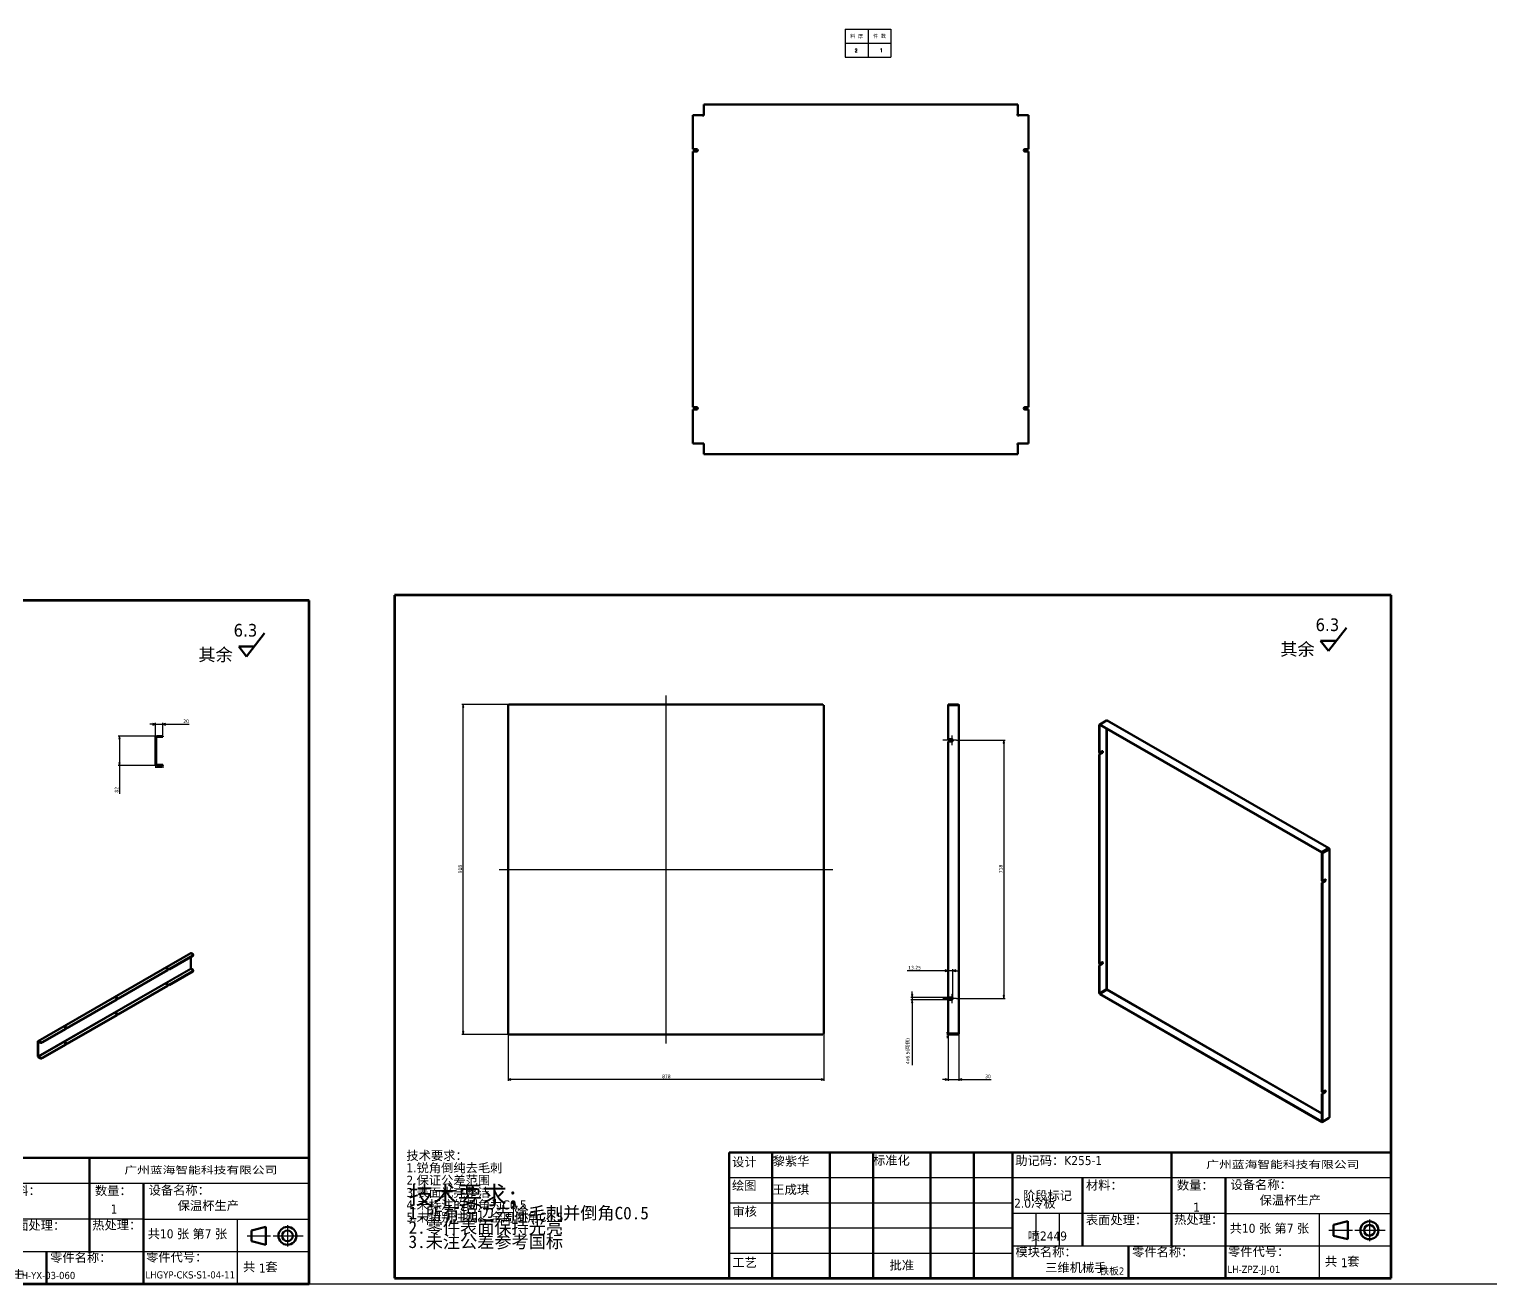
# Model space of a CAD drawing. Header units: millimetres. Extents: x 1472 to 285341, y -86221 to 5170.
# Drawn here: x 14500 to 18563, y 1332 to 4821 of the extents above; entities that cross this region are included whole.
import ezdxf
from ezdxf.enums import TextEntityAlignment as Align

# ---------------------------------------------------------------- set-up
doc = ezdxf.new("R2010")
doc.units = ezdxf.units.MM
doc.linetypes.add('CHAIN', pattern=[0.3543, 0.2362, -0.0295, 0.0591, -0.0295])
for name, color, linetype, lineweight, true_color in [('中心标记 (ISO)', 1, 'Continuous', 25, 0xff0000), ('中心线 (ISO)', 1, 'Continuous', 25, 0xff0000), ('尺寸 (ISO)', 5, 'Continuous', 25, 0x0000ff)]:
    doc.layers.add(name, color=color, linetype=linetype, lineweight=lineweight, true_color=true_color)
for name, color, linetype, lineweight in [('可见 (ISO)', 7, 'Continuous', 50), ('可见窄的 (ISO)', 7, 'Continuous', 35), ('图框 (ISO)', 7, 'Continuous', 70), ('标题 (ISO)', 7, 'Continuous', 50), ('符号 (ISO)', 7, 'Continuous', 25)]:
    doc.layers.add(name, color=color, linetype=linetype, lineweight=lineweight)
doc.styles.add('DIM', font='romans.shx', dxfattribs={"width": 0.8, "bigfont": 'bigfont.shx'})
doc.styles.get("Standard").update_dxf_attribs({"font": 'arial.ttf'})
doc.styles.add('文本样式19', font='tahoma.ttf')
doc.styles.add('文本样式91', font='tahoma.ttf')
doc.styles.add('注释文本 (ISO)', font='tahoma.ttf')
doc.dimstyles.new('ISO-25', dxfattribs={"dimtxt": 2.5, "dimasz": 2.5, "dimexe": 1.25, "dimexo": 0.625, "dimtad": 1, "dimtxsty": 'Standard', "dimcen": 2.5, "dimadec": 0, "dimazin": 0, "dimtfac": 1, "dimtmove": 0, "dimatfit": 3, "dimfxl": 0, "dimarcsym": 0})
doc.dimstyles.new('默认 (GB)', dxfattribs={"dimscale": 4, "dimtxt": 2.5, "dimasz": 2, "dimexe": 1, "dimexo": 0, "dimgap": 0.75, "dimtad": 1, "dimtoh": 1, "dimrnd": 1e-08, "dimdsep": 46, "dimtxsty": '注释文本 (ISO)', "dimblk": 'Filled-1', "dimcen": 0.09, "dimdle": 10, "dimclrd": 256, "dimclre": 256, "dimclrt": 256, "dimaunit": 1, "dimazin": 2, "dimtfac": 0.8, "dimtdec": 3, "dimtmove": 0, "dimatfit": 3, "dimldrblk": 'Filled-2', "dimfxl": 0, "dimtolj": 1, "dimtzin": 0, "dimlwd": -1, "dimlwe": -1, "dimarcsym": 0})

# ---------------------------------------------------------------- blocks, each defined once
blk = doc.blocks.new('图框 A3-A4')
at = {"layer": '图框 (ISO)'}
for p, q in [((287, 200), (10, 200)), ((10, 200), (10, 10)), ((287, 10), (287, 200)), ((10, 10), (287, 10))]:
    blk.add_line(p, q, dxfattribs=at)
blk = doc.blocks.new('标题栏 GB1')
at = {"layer": '标题 (ISO)'}
for p, q in [((361.15, 211.7), (366.21, 218.12)), ((361.15, 211.7), (359.01, 214.46)), ((359.01, 214.46), (363.33, 214.46)), ((194.57, 65.23), (194.57, 72.23)), ((194.57, 72.23), (378.57, 72.23)), ((206.57, 65.23), (206.57, 72.23)), ((222.57, 65.23), (222.57, 72.23)), ((234.57, 65.23), (234.57, 72.23)), ((250.57, 65.23), (250.57, 72.23)), ((262.57, 65.23), (262.57, 72.23)), ((273.31, 65.23), (273.31, 72.23)), ((317.57, 65.23), (317.57, 72.23)), ((378.57, 72.23), (378.57, 65.23)), ((194.57, 37.23), (194.57, 65.23)), ((206.57, 37.23), (206.57, 65.23)), ((222.57, 44.23), (222.57, 65.23)), ((234.57, 37.23), (234.57, 65.23)), ((250.57, 37.23), (250.57, 65.23)), ((262.57, 37.23), (262.57, 65.23)), ((273.31, 65.23), (273.31, 37.23)), ((317.57, 55.23), (317.57, 65.23)), ((378.57, 65.23), (378.57, 37.23)), ((317.57, 55.23), (317.57, 46.23)), ((366.57, 53.06), (362.57, 52.06)), ((366.57, 48.06), (366.57, 53.06)), ((362.57, 52.06), (362.57, 49.06)), ((362.57, 49.06), (366.57, 48.06)), ((305.57, 46.23), (305.57, 37.23)), ((222.57, 44.23), (222.57, 37.23)), ((378.57, 37.23), (194.57, 37.23))]:
    blk.add_line(p, q, dxfattribs=at)
at = {"layer": '标题 (ISO)', "lineweight": 25}
for p, q in [((194.57, 65.23), (273.31, 65.23)), ((273.31, 65.23), (378.57, 65.23)), ((194.57, 58.23), (273.31, 58.23)), ((332.57, 55.23), (273.31, 55.23)), ((279.81, 55.23), (279.81, 46.23)), ((286.31, 55.23), (286.31, 46.23)), ((332.57, 55.23), (378.57, 55.23)), ((358.57, 55.23), (358.57, 46.23)), ((372.58, 53.56), (372.58, 47.56)), ((194.57, 51.23), (273.31, 51.23)), ((361.32, 50.56), (367.88, 50.56)), ((368.55, 50.56), (370.07, 50.56)), ((370.07, 50.56), (376.97, 50.56)), ((273.31, 46.23), (378.57, 46.23)), ((358.57, 46.23), (358.57, 37.23)), ((194.57, 44.23), (273.31, 44.23))]:
    blk.add_line(p, q, dxfattribs=at)
at = {"layer": '标题 (ISO)', "lineweight": 50}
for p, q in [((292.81, 65.23), (292.81, 46.23)), ((332.57, 65.23), (332.57, 37.23))]:
    blk.add_line(p, q, dxfattribs=at)
at = {"layer": '标题 (ISO)'}
for radius in [2.5, 1.5]:
    blk.add_circle((372.57, 50.56), radius, dxfattribs=at)
at = {"layer": '标题 (ISO)', "style": '注释文本 (ISO)'}
blk.add_text('阶段标记', height=2.5, dxfattribs=at).set_placement((283.06, 60.23), align=Align.MIDDLE_CENTER)
for s, insert, char_height, attachment_point in [('\\fTahoma|b0|i0;\\H3.5000;6.3', (357.6, 220.71), 3.5, 1), ('\\fTahoma|b0|i0;\\H3.5000;其余', (347.8, 213.91), 3.5, 1), ('\\fTahoma|b0|i0;设计', (195.38, 70.83), 2.5, 1), ('\\f仿宋|b0|i0;\\H2.5000;黎紫华', (206.66, 71.05), 2.5, 1), ('\\fTahoma|b0|i0;标准化', (234.57, 71.28), 2.5, 1), ('助记码：K255-1', (274.11, 71.21), 2.5, 1), ('\\fTahoma|b0|i0;\\W1.30;\\H2.0000;广州\\fArial|b0|i0;\\W1.30;\\H2.0000;蓝海\\fTahoma|b0|i0;\\W1.30;\\H2.0000;智能科技有限公司', (348.5, 68.73), 2, 5), ('\\fTahoma|b0|i0;绘图', (195.35, 64.28), 2.5, 1), ('\\fTahoma|b0|i0;材料：', (293.76, 64.39), 2.5, 1), ('\\fTahoma|b0|i0;数量：', (319.04, 64.37), 2.5, 1), ('\\fTahoma|b0|i0;设备名称：', (333.96, 64.5), 2.5, 1), ('\\fTahoma|b0|i0;审核', (195.48, 57.07), 2.5, 1), ('保温杯生产', (342.05, 60.22), 2.5, 1), ('\\fTahoma|b0|i0;热处理：', (318.29, 54.82), 2.5, 1), ('\\fTahoma|b0|i0;模块名称：', (274.14, 45.81), 2.5, 1), ('\\fTahoma|b0|i0;零件名称：', (306.59, 45.8), 2.5, 1), ('\\fTahoma|b0|i0;零件代号：', (333.25, 45.9), 2.5, 1), ('\\fTahoma|b0|i0;批准', (242.57, 40.73), 2.5, 5), ('三维机械手', (282.42, 41.45), 2.5, 1), ('1', (364.63, 42.81), 2.5, 1)]:
    blk.add_mtext(s, dxfattribs=dict(at, insert=insert, char_height=char_height, attachment_point=attachment_point))
at = {"layer": '标题 (ISO)', "insert": (104.85, 72.61), "char_height": 2.5, "attachment_point": 1, "line_spacing_factor": 0.823237, "style": '注释文本 (ISO)'}
blk.add_mtext('\\fTahoma|b0|i0;技术要求：\\P1.锐角倒纯去毛刺\\P2.保证公差范围\\P3.表面光亮整洁\\P4.未标注的倒角为C0.5\\P5.未特别注明，全周倒角C0.5\\P', dxfattribs=at)
at = {"layer": '标题 (ISO)', "char_height": 2.5, "attachment_point": 1, "style": '注释文本 (ISO)'}
for s, insert, width in [('\\f仿宋|b0|i0;\\H2.5000;王成琪', (206.57, 63.16), 11.2281), ('\\fTahoma|b0|i0;表面处理：', (293.74, 54.71), 17.19), ('\\fTahoma|b0|i0;工艺', (195.45, 42.85), 6.876), ('\\fTahoma|b0|i0;  共   套', (358.32, 43.18), 17.7919)]:
    blk.add_mtext(s, dxfattribs=dict(at, insert=insert, width=width))
at = {"layer": '标题 (ISO)', "insert": (333.72, 52.37), "char_height": 2.5, "width": 27.2374, "attachment_point": 1, "line_spacing_factor": 0.987884, "style": '注释文本 (ISO)'}
blk.add_mtext('共10 张 第7 张', dxfattribs=at)
at = {"layer": '标题 (ISO)'}
for tag, p, height, style in [('材料_001', (293.5, 56.7), 2.5, '注释文本 (ISO)'), ('描述_001', (333.1, 38.7), 2, '文本样式91'), ('零件代号_001', (306.4, 37.87), 2, '文本样式91')]:
    blk.add_attdef(tag, p, '', height=height, dxfattribs=dict(at, style=style))
at = {"layer": '标题 (ISO)', "style": '文本样式91'}
blk.add_attdef('热处理', text='', height=2, dxfattribs=at).set_placement((318.2, 50.63), align=Align.TOP_LEFT)
at = {"layer": '标题 (ISO)', "style": '文本样式19'}
for tag, p in [('工程核准人', (256.57, 40.73)), ('工程批准日期', (267.94, 40.73))]:
    blk.add_attdef(tag, text='', height=1, dxfattribs=at).set_placement(p, align=Align.MIDDLE_CENTER)
blk = doc.blocks.new('Filled-1')
at = {"color": 0}
for p, q in [((0, 0), (-1, 0.25)), ((-1, 0.25), (-1, -0.25)), ((-1, 0), (0, 0)), ((-1, -0.25), (0, 0))]:
    blk.add_line(p, q, dxfattribs=at)
at = {"color": 0, "flags": 128}
blk.add_lwpolyline([(-1, -0.25), (0, 0), (-1, 0.25), (-1, -0.25)], dxfattribs=at)
at = {"color": 0}
blk.add_solid([(-1, -0.25), (0, 0), (-1, 0.25), (-1, -0.25)], dxfattribs=at)
blk = doc.blocks.new('*D151')
at = {"layer": 'Defpoints', "color": 0, "transparency": 16777216}
for p in [(14871.3, 2888), (14851.3, 2851.2), (14871.3, 2855.2)]:
    blk.add_point(p, dxfattribs=at)
at = {"layer": '尺寸 (ISO)', "transparency": 16777216}
for p, q in [((14843.3, 2888), (14835.3, 2888)), ((14851.3, 2851.2), (14851.3, 2892)), ((14851.3, 2888), (14871.3, 2888)), ((14871.3, 2855.2), (14871.3, 2892)), ((14879.3, 2888), (14945.1, 2888))]:
    blk.add_line(p, q, dxfattribs=at)
at = {"layer": '尺寸 (ISO)', "transparency": 16777216, "xscale": 8, "yscale": 8, "zscale": 8}
blk.add_blockref('Filled-1', (14851.3, 2888), dxfattribs=at)
at = {"layer": '尺寸 (ISO)', "transparency": 16777216, "xscale": 8, "yscale": 8, "zscale": 8, "rotation": 180}
blk.add_blockref('Filled-1', (14871.3, 2888), dxfattribs=at)
at = {"layer": '尺寸 (ISO)', "transparency": 16777216, "insert": (14928.4, 2901.4), "char_height": 10, "attachment_point": 1, "style": '注释文本 (ISO)'}
blk.add_mtext('\\A1;20', dxfattribs=at)
blk = doc.blocks.new('Filled-2')
at = {"color": 0}
for p, q in [((0, 0), (-1, 0.125)), ((-1, 0.125), (-1, -0.125)), ((-1, 0), (0, 0)), ((-1, -0.125), (0, 0))]:
    blk.add_line(p, q, dxfattribs=at)
at = {"color": 0, "flags": 128}
blk.add_lwpolyline([(-1, -0.125), (0, 0), (-1, 0.125), (-1, -0.125)], dxfattribs=at)
at = {"color": 0}
blk.add_solid([(-1, -0.125), (0, 0), (-1, 0.125), (-1, -0.125)], dxfattribs=at)
blk = doc.blocks.new('*D152')
at = {"layer": 'Defpoints', "color": 0, "transparency": 16777216}
for p in [(14855.3, 2855.2), (14751.3, 2773.2), (14855.3, 2773.2)]:
    blk.add_point(p, dxfattribs=at)
at = {"layer": '尺寸 (ISO)', "transparency": 16777216}
for p, q in [((14855.3, 2855.2), (14747.3, 2855.2)), ((14751.3, 2847.2), (14751.3, 2781.2)), ((14855.3, 2773.2), (14747.3, 2773.2)), ((14751.3, 2773.2), (14751.3, 2695.1))]:
    blk.add_line(p, q, dxfattribs=at)
at = {"layer": '尺寸 (ISO)', "transparency": 16777216, "xscale": 8, "yscale": 8, "zscale": 8}
for p, rotation in [((14751.3, 2855.2), 90), ((14751.3, 2773.2), 270)]:
    blk.add_blockref('Filled-1', p, dxfattribs=dict(at, rotation=rotation))
at = {"layer": '尺寸 (ISO)', "transparency": 16777216, "insert": (14737.9, 2698.1), "char_height": 10, "attachment_point": 1, "rotation": 90, "style": '注释文本 (ISO)'}
blk.add_mtext('\\A1;82', dxfattribs=at)
blk = doc.blocks.new('*D153')
at = {"color": 0, "lineweight": -2, "transparency": 16777216}
for p, q in [((14851.3, 2772.6), (14851.3, 2766.5)), ((14868.8, 2767.7), (14853.8, 2767.7)), ((14871.3, 2772.6), (14871.3, 2766.5))]:
    blk.add_line(p, q, dxfattribs=at)
at = {"color": 0, "transparency": 16777216}
for points in [[(14853.8, 2768.2), (14853.8, 2767.3), (14851.3, 2767.7)], [(14868.8, 2768.2), (14868.8, 2767.3), (14871.3, 2767.7)]]:
    blk.add_solid(points, dxfattribs=at)
at = {"layer": 'Defpoints', "color": 0, "transparency": 16777216}
for p in [(14851.3, 2773.2), (14851.3, 2767.7), (14871.3, 2773.2)]:
    blk.add_point(p, dxfattribs=at)
at = {"color": 0, "transparency": 16777216, "insert": (14861.3, 2769.6), "char_height": 2.5, "attachment_point": 5}
blk.add_mtext('20', dxfattribs=at)
blk = doc.blocks.new('*D161')
at = {"layer": 'Defpoints', "color": 0, "transparency": 16777216}
for p in [(17054.6, 2028), (17084.6, 2028.5), (17054.6, 1900.5)]:
    blk.add_point(p, dxfattribs=at)
at = {"layer": '尺寸 (ISO)', "transparency": 16777216}
for p, q in [((17054.6, 2028), (17054.6, 1896.5)), ((17084.6, 2028.5), (17084.6, 1896.5)), ((17046.6, 1900.5), (17038.6, 1900.5)), ((17054.6, 1900.5), (17084.6, 1900.5)), ((17092.6, 1900.5), (17174.4, 1900.5))]:
    blk.add_line(p, q, dxfattribs=at)
at = {"layer": '尺寸 (ISO)', "transparency": 16777216, "xscale": 8, "yscale": 8, "zscale": 8}
blk.add_blockref('Filled-1', (17054.6, 1900.5), dxfattribs=at)
at = {"layer": '尺寸 (ISO)', "transparency": 16777216, "xscale": 8, "yscale": 8, "zscale": 8, "rotation": 180}
blk.add_blockref('Filled-1', (17084.6, 1900.5), dxfattribs=at)
at = {"layer": '尺寸 (ISO)', "transparency": 16777216, "insert": (17157.6, 1913.9), "char_height": 10, "attachment_point": 1, "style": '注释文本 (ISO)'}
blk.add_mtext('\\A1;30', dxfattribs=at)
blk = doc.blocks.new('*D162')
at = {"layer": 'Defpoints', "color": 0, "transparency": 16777216}
for p in [(15831.3, 2028.5), (16709.3, 2028.5), (15831.3, 1900.5)]:
    blk.add_point(p, dxfattribs=at)
at = {"layer": '尺寸 (ISO)', "transparency": 16777216}
for p, q in [((15831.3, 2028.5), (15831.3, 1896.5)), ((16709.3, 2028.5), (16709.3, 1896.5)), ((16701.3, 1900.5), (15839.3, 1900.5))]:
    blk.add_line(p, q, dxfattribs=at)
at = {"layer": '尺寸 (ISO)', "transparency": 16777216, "xscale": 8, "yscale": 8, "zscale": 8, "rotation": 180}
blk.add_blockref('Filled-1', (15831.3, 1900.5), dxfattribs=at)
at = {"layer": '尺寸 (ISO)', "transparency": 16777216, "xscale": 8, "yscale": 8, "zscale": 8}
blk.add_blockref('Filled-1', (16709.3, 1900.5), dxfattribs=at)
at = {"layer": '尺寸 (ISO)', "transparency": 16777216, "insert": (16259.6, 1913.9), "char_height": 10, "attachment_point": 1, "style": '注释文本 (ISO)'}
blk.add_mtext('\\A1;878', dxfattribs=at)
blk = doc.blocks.new('*D163')
at = {"layer": 'Defpoints', "color": 0, "transparency": 16777216}
for p in [(15706.3, 2943.5), (15834.3, 2943.5), (15834.3, 2025.5)]:
    blk.add_point(p, dxfattribs=at)
at = {"layer": '尺寸 (ISO)', "transparency": 16777216}
for p, q in [((15834.3, 2943.5), (15702.3, 2943.5)), ((15706.3, 2033.5), (15706.3, 2935.5)), ((15834.3, 2025.5), (15702.3, 2025.5))]:
    blk.add_line(p, q, dxfattribs=at)
at = {"layer": '尺寸 (ISO)', "transparency": 16777216, "xscale": 8, "yscale": 8, "zscale": 8}
for p, rotation in [((15706.3, 2943.5), 90), ((15706.3, 2025.5), 270)]:
    blk.add_blockref('Filled-1', p, dxfattribs=dict(at, rotation=rotation))
at = {"layer": '尺寸 (ISO)', "transparency": 16777216, "insert": (15692.8, 2473.6), "char_height": 10, "attachment_point": 1, "rotation": 90, "style": '注释文本 (ISO)'}
blk.add_mtext('\\A1;918', dxfattribs=at)
blk = doc.blocks.new('*D164')
at = {"layer": 'Defpoints', "color": 0, "transparency": 16777216}
for p in [(17077.8, 2843.5), (17077.8, 2125.5), (17209.6, 2125.5)]:
    blk.add_point(p, dxfattribs=at)
at = {"layer": '尺寸 (ISO)', "transparency": 16777216}
for p, q in [((17077.8, 2843.5), (17213.6, 2843.5)), ((17209.6, 2835.5), (17209.6, 2133.5)), ((17077.8, 2125.5), (17213.6, 2125.5))]:
    blk.add_line(p, q, dxfattribs=at)
at = {"layer": '尺寸 (ISO)', "transparency": 16777216, "xscale": 8, "yscale": 8, "zscale": 8}
for p, rotation in [((17209.6, 2843.5), 90), ((17209.6, 2125.5), 270)]:
    blk.add_blockref('Filled-1', p, dxfattribs=dict(at, rotation=rotation))
at = {"layer": '尺寸 (ISO)', "transparency": 16777216, "insert": (17196.1, 2473.9), "char_height": 10, "attachment_point": 1, "rotation": 90, "style": '注释文本 (ISO)'}
blk.add_mtext('\\A1;718', dxfattribs=at)
blk = doc.blocks.new('加工')
at = {"layer": '符号 (ISO)', "insert": (-36.68, 11.05), "char_height": 2.5, "width": 80.4946, "attachment_point": 1, "line_spacing_factor": 0.683636, "style": '注释文本 (ISO)'}
blk.add_mtext('{\\fFangSong|b0|i0|c134|p49;\\H2x;技术要求\\fFangSong|b0|i0|c0|p49;;\\P\\H0.7x;1.\\fFangSong|b0|i0|c134|p49;所有锐边去除毛刺并倒角\\fFangSong|b0|i0|c0|p49;C0.5\\H2.12498x; \\H0.47059x;\\P2.\\fFangSong|b0|i0|c134|p49;零件表面保持光亮\\H1.84035x; \\H0.54337x;\\P\\fFangSong|b0|i0|c0|p49;3.\\fFangSong|b0|i0|c134|p49;未注公差参考国标\\H1.80945x; }', dxfattribs=at)
blk = doc.blocks.new('*D165')
at = {"layer": 'Defpoints', "color": 0, "transparency": 16777216}
for p in [(16954.6, 2122.2), (17054.6, 2128.7), (17054.6, 2122.2)]:
    blk.add_point(p, dxfattribs=at)
at = {"layer": '尺寸 (ISO)', "transparency": 16777216}
for p, q in [((17054.6, 2128.7), (16950.6, 2128.7)), ((17054.6, 2122.2), (16950.6, 2122.2)), ((16954.6, 2136.7), (16954.6, 2144.7)), ((16954.6, 2128.7), (16954.6, 2122.2)), ((16954.6, 2114.2), (16954.6, 1940))]:
    blk.add_line(p, q, dxfattribs=at)
at = {"layer": '尺寸 (ISO)', "transparency": 16777216, "xscale": 8, "yscale": 8, "zscale": 8}
for p, rotation in [((16954.6, 2128.7), 270), ((16954.6, 2122.2), 90)]:
    blk.add_blockref('Filled-1', p, dxfattribs=dict(at, rotation=rotation))
at = {"layer": '尺寸 (ISO)', "transparency": 16777216, "insert": (16937.2, 1943), "char_height": 10, "attachment_point": 1, "rotation": 90, "style": '注释文本 (ISO)'}
blk.add_mtext('\\A1;4x6.5(两侧)', dxfattribs=at)
blk = doc.blocks.new('*D166')
at = {"layer": 'Defpoints', "color": 0, "transparency": 16777216}
for p in [(17067.8, 2202.9), (17054.6, 2155), (17067.8, 2125.5)]:
    blk.add_point(p, dxfattribs=at)
at = {"layer": '尺寸 (ISO)', "transparency": 16777216}
for p, q in [((17046.6, 2202.9), (16940.6, 2202.9)), ((17067.8, 2202.9), (17054.6, 2202.9)), ((17067.8, 2125.5), (17067.8, 2206.9)), ((17075.8, 2202.9), (17083.8, 2202.9))]:
    blk.add_line(p, q, dxfattribs=at)
at = {"layer": '尺寸 (ISO)', "transparency": 16777216, "xscale": 8, "yscale": 8, "zscale": 8}
blk.add_blockref('Filled-1', (17054.6, 2202.9), dxfattribs=at)
at = {"layer": '尺寸 (ISO)', "transparency": 16777216, "xscale": 8, "yscale": 8, "zscale": 8, "rotation": 180}
blk.add_blockref('Filled-1', (17067.8, 2202.9), dxfattribs=at)
at = {"layer": '尺寸 (ISO)', "transparency": 16777216, "insert": (16943.6, 2216.3), "char_height": 10, "attachment_point": 1, "style": '注释文本 (ISO)'}
blk.add_mtext('\\A1;13.25', dxfattribs=at)
blk = doc.blocks.new('*D176')
at = {"color": 0, "lineweight": -2, "transparency": 16777216}
for p, q in [((17052.4, 2029.5), (17052.4, 2032)), ((17053.9, 2027), (17051.2, 2027)), ((17053.9, 2025.5), (17051.2, 2025.5)), ((17052.4, 2027), (17052.4, 2025.5)), ((17052.4, 2023), (17052.4, 2014.9))]:
    blk.add_line(p, q, dxfattribs=at)
at = {"color": 0, "transparency": 16777216}
for points in [[(17052, 2029.5), (17052.8, 2029.5), (17052.4, 2027)], [(17052, 2023), (17052.8, 2023), (17052.4, 2025.5)]]:
    blk.add_solid(points, dxfattribs=at)
at = {"layer": 'Defpoints', "color": 0, "transparency": 16777216}
for p in [(17052.4, 2025.5), (17054.6, 2027), (17054.6, 2025.5)]:
    blk.add_point(p, dxfattribs=at)
at = {"color": 0, "transparency": 16777216, "insert": (17050.3, 2017.7), "char_height": 2.5, "attachment_point": 5, "rotation": 90}
blk.add_mtext('1,5', dxfattribs=at)
blk = doc.blocks.new('*T31')
at = {"color": 0, "linetype": 'ByBlock', "lineweight": -2, "transparency": 16777216}
for p, q in [((0, 0), (127, 0)), ((0, 0), (0, -78)), ((63.5, 0), (63.5, -78)), ((127, 0), (127, -78)), ((0, -39), (127, -39)), ((0, -78), (127, -78))]:
    blk.add_line(p, q, dxfattribs=at)
at = {"color": 0, "transparency": 16777216, "char_height": 10, "width": 60.5, "attachment_point": 5}
for s, insert in [('{\\fSimSun|b0|i0|c134|p2;料 厚}', (31.75, -19.5)), ('{\\fSimSun|b0|i0|c134|p2;件 数}', (95.25, -19.5))]:
    blk.add_mtext(s, dxfattribs=dict(at, insert=insert))
blk = doc.blocks.new('拆图参数')
blk.add_blockref('*T31', (-63.5, 78))
at = {"style": 'DIM', "width": 0.8}
blk.add_attdef('6', text='', height=10, dxfattribs=at).set_placement((-37.1, 18.9), align=Align.MIDDLE_LEFT)
blk.add_attdef('1', text='', height=10, dxfattribs=at).set_placement((36.6, 19.3), align=Align.MIDDLE_CENTER)

msp = doc.modelspace()

# ---------------------------------------------------------------- linework, layer by layer
msp.add_line((2580.4943, 1332.2076), (59870.06257, 1332.2076))
at = {"layer": '中心标记 (ISO)', "linetype": 'CHAIN', "ltscale": 2.9446}
for p, q in [((17064.57252, 2856.73902), (17064.57252, 2830.23902)), ((17064.57252, 2138.73902), (17064.57252, 2112.23902))]:
    msp.add_line(p, q, dxfattribs=at)
at = {"layer": '中心标记 (ISO)', "linetype": 'CHAIN', "ltscale": 4.250268}
for p, q in [((17077.82252, 2843.48902), (17039.57252, 2843.48902)), ((17077.82252, 2125.48902), (17039.57252, 2125.48902))]:
    msp.add_line(p, q, dxfattribs=at)
at = {"layer": '中心线 (ISO)', "linetype": 'CHAIN', "ltscale": 23.990969}
for p, q in [((16270.2633, 2968.48902), (16270.2633, 2000.48902)), ((15806.2633, 2484.48902), (16734.2633, 2484.48902))]:
    msp.add_line(p, q, dxfattribs=at)
at = {"layer": '可见 (ISO)'}
for p, q in [((16375.16733, 4611.60033), (17248.04601, 4611.60033)), ((16375.16733, 4584.60033), (16375.16733, 4611.60033)), ((17248.04601, 4611.60033), (17248.04601, 4584.60033)), ((16345.21375, 4487.45741), (16345.21375, 4581.64675)), ((16345.21375, 4581.64675), (16372.21375, 4581.64675)), ((16372.21375, 4581.64675), (16372.21375, 4581.20741)), ((16372.21375, 4581.20741), (16375.60667, 4581.20741)), ((16375.60667, 4584.60033), (16375.16733, 4584.60033)), ((16375.60667, 4581.20741), (16375.60667, 4584.60033)), ((17248.04601, 4584.60033), (17247.60667, 4584.60033)), ((17247.60667, 4584.60033), (17247.60667, 4581.20741)), ((17247.60667, 4581.20741), (17250.99959, 4581.20741)), ((17250.99959, 4581.20741), (17250.99959, 4581.64675)), ((17250.99959, 4581.64675), (17277.99959, 4581.64675)), ((17277.99959, 4581.64675), (17277.99959, 4487.45741)), ((16345.21375, 4487.45741), (16355.21375, 4487.45741)), ((16355.21375, 4480.95741), (16345.21375, 4480.95741)), ((16345.21375, 3769.45741), (16345.21375, 4480.95741)), ((17267.99959, 4487.45741), (17277.99959, 4487.45741)), ((17277.99959, 4480.95741), (17267.99959, 4480.95741)), ((17277.99959, 4480.95741), (17277.99959, 3769.45741)), ((16345.21375, 3769.45741), (16355.21375, 3769.45741)), ((16355.21375, 3762.95741), (16345.21375, 3762.95741)), ((16345.21375, 3668.76807), (16345.21375, 3762.95741)), ((17267.99959, 3769.45741), (17277.99959, 3769.45741)), ((17277.99959, 3762.95741), (17267.99959, 3762.95741)), ((17277.99959, 3762.95741), (17277.99959, 3668.76807)), ((16372.21375, 3668.76807), (16345.21375, 3668.76807)), ((16375.60667, 3669.20741), (16372.21375, 3669.20741)), ((16372.21375, 3669.20741), (16372.21375, 3668.76807)), ((16375.16733, 3638.81449), (16375.16733, 3665.81449)), ((16375.16733, 3665.81449), (16375.60667, 3665.81449)), ((16375.60667, 3665.81449), (16375.60667, 3669.20741)), ((17247.60667, 3669.20741), (17247.60667, 3665.81449)), ((17250.99959, 3669.20741), (17247.60667, 3669.20741)), ((17247.60667, 3665.81449), (17248.04601, 3665.81449)), ((17248.04601, 3665.81449), (17248.04601, 3638.81449)), ((17250.99959, 3668.76807), (17250.99959, 3669.20741)), ((17277.99959, 3668.76807), (17250.99959, 3668.76807)), ((17248.04601, 3638.81449), (16375.16733, 3638.81449)), ((15832.7633, 2940.92835), (15831.2633, 2940.92835)), ((15831.2633, 2940.92835), (15831.2633, 2940.48902)), ((15834.2633, 2940.48902), (15831.2633, 2940.48902)), ((15831.2633, 2028.48902), (15831.2633, 2940.48902)), ((15832.7633, 2940.48902), (15832.7633, 2940.92835)), ((15834.2633, 2943.48902), (15833.82396, 2943.48902)), ((15833.82396, 2941.98902), (15833.82396, 2943.48902)), ((15834.2633, 2941.98902), (15833.82396, 2941.98902)), ((15834.2633, 2943.48902), (15834.2633, 2940.48902)), ((15834.2633, 2943.48902), (16706.2633, 2943.48902)), ((16706.2633, 2940.48902), (16706.2633, 2943.48902)), ((16706.70264, 2943.48902), (16706.2633, 2943.48902)), ((16706.2633, 2941.98902), (16706.70264, 2941.98902)), ((16709.2633, 2940.48902), (16706.2633, 2940.48902)), ((16706.70264, 2941.98902), (16706.70264, 2943.48902)), ((16707.7633, 2940.48902), (16707.7633, 2940.92835)), ((16707.7633, 2940.92835), (16709.2633, 2940.92835)), ((16709.2633, 2940.48902), (16709.2633, 2940.92835)), ((16709.2633, 2940.48902), (16709.2633, 2028.48902)), ((17081.57252, 2943.48902), (17054.57252, 2943.48902)), ((17054.57252, 2941.98902), (17054.57252, 2943.48902)), ((17081.57252, 2941.98902), (17054.57252, 2941.98902)), ((17054.57252, 2846.73902), (17054.57252, 2940.92835)), ((17054.57252, 2940.92835), (17081.57252, 2940.92835)), ((17081.57252, 2941.98902), (17081.57252, 2943.48902)), ((17081.57252, 2940.92835), (17081.57252, 2940.48902)), ((17084.57252, 2940.48902), (17081.57252, 2940.48902)), ((17084.57252, 2940.48902), (17084.57252, 2028.48902)), ((17475.99119, 2887.74501), (17474.18053, 2886.70232)), ((17474.18053, 2886.70232), (17474.18053, 2809.6981)), ((17475.24119, 2886.09153), (17474.18053, 2886.70232)), ((17475.9941, 2886.5251), (17475.24119, 2886.09153)), ((17475.24119, 2886.09153), (17475.24119, 2809.0873)), ((17475.99119, 2887.75309), (17495.08307, 2898.74738)), ((18093.20962, 2532.32064), (17475.99119, 2887.75309)), ((17475.99119, 2886.52677), (17475.99119, 2887.75309)), ((18093.20962, 2531.09431), (17475.99119, 2886.52677)), ((17495.08307, 2898.74738), (17495.39373, 2898.56848)), ((17496.89083, 2898.71559), (18113.48794, 2543.64093)), ((14851.33299, 2777.21852), (14851.33299, 2851.21852)), ((14853.33299, 2777.21852), (14853.33299, 2851.21852)), ((14865.33299, 2855.21852), (14855.33299, 2855.21852)), ((14865.33299, 2853.21852), (14855.33299, 2853.21852)), ((14865.33299, 2855.21852), (14871.33299, 2855.21852)), ((14871.33299, 2853.21852), (14865.33299, 2853.21852)), ((14871.33299, 2853.21852), (14871.33299, 2855.21852)), ((17054.57252, 2846.73902), (17064.57252, 2846.73902)), ((17064.57252, 2840.23902), (17054.57252, 2840.23902)), ((17054.57252, 2128.73902), (17054.57252, 2840.23902)), ((17474.18053, 2809.6981), (17475.24119, 2809.0873)), ((17474.18053, 2804.38404), (17481.2516, 2808.456)), ((17475.24119, 2803.77325), (17474.18053, 2804.38404)), ((17474.18053, 2804.38404), (17474.18053, 2222.69926)), ((17475.24119, 2809.0873), (17482.31226, 2813.15926)), ((17482.31226, 2807.84521), (17475.24119, 2803.77325)), ((17475.24119, 2803.77325), (17475.24119, 2222.08847)), ((14865.33299, 2775.21852), (14855.33299, 2775.21852)), ((14855.33299, 2773.21852), (14865.33299, 2773.21852)), ((14865.33299, 2775.21852), (14871.33299, 2775.21852)), ((14871.33299, 2773.21852), (14865.33299, 2773.21852)), ((14871.33299, 2773.21852), (14871.33299, 2775.21852)), ((18112.30151, 2543.31492), (18093.20962, 2532.32064)), ((18112.30151, 2542.0886), (18093.20962, 2531.09431)), ((18093.20962, 2531.09431), (18093.20962, 2532.32064)), ((18113.05151, 2540.78956), (18093.95962, 2529.79528)), ((18093.95962, 2452.79105), (18093.95962, 2529.79528)), ((18093.95962, 2529.79528), (18095.02028, 2529.18449)), ((18095.02028, 2529.18449), (18114.11217, 2540.17877)), ((18095.02028, 2452.18026), (18095.02028, 2529.18449)), ((18111.99085, 2543.49382), (18112.30151, 2543.31492)), ((18112.30151, 2542.0886), (18112.30151, 2543.31492)), ((18113.05151, 2541.65197), (18114.11217, 2542.26276)), ((18113.05151, 2540.78956), (18114.11217, 2540.17877)), ((18114.11217, 2540.17877), (18114.11217, 2539.81959)), ((18114.99085, 2541.04118), (18114.99085, 1795.4382)), ((18093.95962, 2452.79105), (18095.02028, 2452.18026)), ((18093.95962, 2447.477), (18101.03069, 2451.54896)), ((18095.02028, 2446.8662), (18093.95962, 2447.477)), ((18093.95962, 1865.79222), (18093.95962, 2447.477)), ((18095.02028, 2452.18026), (18102.09135, 2456.25222)), ((18102.09135, 2450.93816), (18095.02028, 2446.8662)), ((18095.02028, 1865.18143), (18095.02028, 2446.8662)), ((14524.71023, 2007.08301), (14948.97429, 2251.40044)), ((14955.01909, 2245.29747), (14888.66891, 2207.08894)), ((14955.01909, 2244.20741), (14888.66891, 2205.99888)), ((14949.36224, 2240.94984), (14949.36224, 2209.30015)), ((14950.30505, 2251.26968), (14955.01909, 2248.55504)), ((14956.19066, 2245.83619), (14956.19066, 2246.92625)), ((14885.60478, 2205.32443), (14747.24755, 2125.6498)), ((14885.60478, 2204.23436), (14747.24755, 2124.55974)), ((14885.60478, 2205.32443), (14881.83354, 2207.49614)), ((14884.89767, 2209.26065), (14888.66891, 2207.08894)), ((14888.66891, 2205.99888), (14884.89767, 2208.17059)), ((14885.60478, 2204.23436), (14885.60478, 2205.32443)), ((14888.66891, 2207.08894), (14888.66891, 2205.99888)), ((14888.66891, 2163.48643), (14955.01909, 2201.69496)), ((14888.66891, 2162.39636), (14955.01909, 2200.6049)), ((14955.01909, 2204.95252), (14950.30505, 2207.66716)), ((14956.19066, 2203.32374), (14956.19066, 2202.23368)), ((17474.18053, 2222.69926), (17475.24119, 2222.08847)), ((17474.18053, 2217.38521), (17481.2516, 2221.45716)), ((17475.24119, 2216.77441), (17474.18053, 2217.38521)), ((17474.18053, 2217.38521), (17474.18053, 2140.38098)), ((17475.24119, 2222.08847), (17482.31226, 2226.16043)), ((17482.31226, 2220.84637), (17475.24119, 2216.77441)), ((17475.24119, 2216.77441), (17475.24119, 2139.77019)), ((14747.24755, 2082.04728), (14885.60478, 2161.72191)), ((14747.24755, 2080.95722), (14885.60478, 2160.63185)), ((14885.60478, 2161.72191), (14881.83354, 2163.89362)), ((14884.89767, 2165.65814), (14888.66891, 2163.48643)), ((14888.66891, 2162.39636), (14884.89767, 2164.56808)), ((14885.60478, 2160.63185), (14885.60478, 2161.72191)), ((14888.66891, 2163.48643), (14888.66891, 2162.39636)), ((14744.18342, 2123.88528), (14605.82619, 2044.21066)), ((14744.18342, 2122.79522), (14605.82619, 2043.12059)), ((14744.18342, 2123.88528), (14740.41218, 2126.05699)), ((14743.47631, 2127.82151), (14747.24755, 2125.6498)), ((14747.24755, 2124.55974), (14743.47631, 2126.73145)), ((14744.18342, 2122.79522), (14744.18342, 2123.88528)), ((14747.24755, 2125.6498), (14747.24755, 2124.55974)), ((17054.57252, 2128.73902), (17064.57252, 2128.73902)), ((17064.57252, 2122.23902), (17054.57252, 2122.23902)), ((17054.57252, 2028.04968), (17054.57252, 2122.23902)), ((17475.24119, 2139.77019), (17474.18053, 2140.38098)), ((17494.33307, 2150.76447), (17475.24119, 2139.77019)), ((17495.08307, 2149.46544), (17475.99119, 2138.47115)), ((17475.99119, 2138.47115), (18093.20962, 1783.0387)), ((17475.99119, 2138.47115), (17475.99119, 2137.24483)), ((17475.99119, 2137.24483), (18093.20962, 1781.81237)), ((17494.33307, 2151.12365), (17494.33307, 2150.76447)), ((17495.39373, 2149.28654), (17495.08307, 2149.46544)), ((14605.82619, 2000.60814), (14744.18342, 2080.28277)), ((14605.82619, 1999.51808), (14744.18342, 2079.19271)), ((14744.18342, 2080.28277), (14740.41218, 2082.45448)), ((14743.47631, 2084.219), (14747.24755, 2082.04728)), ((14747.24755, 2080.95722), (14743.47631, 2083.12893)), ((14744.18342, 2079.19271), (14744.18342, 2080.28277)), ((14747.24755, 2082.04728), (14747.24755, 2080.95722)), ((14602.76206, 2042.44614), (14536.41188, 2004.23761)), ((14602.76206, 2041.35608), (14536.41188, 2003.14755)), ((14602.76206, 2042.44614), (14598.99083, 2044.61785)), ((14602.05496, 2046.38237), (14605.82619, 2044.21066)), ((14605.82619, 2043.12059), (14602.05496, 2045.2923)), ((14602.76206, 2041.35608), (14602.76206, 2042.44614)), ((14605.82619, 2044.21066), (14605.82619, 2043.12059)), ((14524.15536, 1965.52565), (14524.15536, 2005.85798)), ((14525.09817, 1964.98272), (14525.09817, 2005.31505)), ((14530.75502, 2004.23761), (14526.04098, 2006.95225)), ((14530.75502, 2003.14755), (14526.04098, 2005.86218)), ((14536.41188, 1960.6351), (14602.76206, 1998.84363)), ((14536.41188, 1959.54503), (14602.76206, 1997.75356)), ((14602.76206, 1998.84363), (14598.99083, 2001.01534)), ((14602.05496, 2002.77985), (14605.82619, 2000.60814)), ((14605.82619, 1999.51808), (14602.05496, 2001.68979)), ((14602.76206, 1997.75356), (14602.76206, 1998.84363)), ((14605.82619, 2000.60814), (14605.82619, 1999.51808)), ((15831.2633, 2028.48902), (15834.2633, 2028.48902)), ((15831.2633, 2028.48902), (15831.2633, 2028.04968)), ((15832.7633, 2028.04968), (15831.2633, 2028.04968)), ((15832.7633, 2028.48902), (15832.7633, 2028.04968)), ((15834.2633, 2026.98902), (15833.82396, 2026.98902)), ((15833.82396, 2026.98902), (15833.82396, 2025.48902)), ((15833.82396, 2025.48902), (15834.2633, 2025.48902)), ((15834.2633, 2028.48902), (15834.2633, 2025.48902)), ((16706.2633, 2025.48902), (15834.2633, 2025.48902)), ((16706.2633, 2025.48902), (16706.2633, 2028.48902)), ((16706.2633, 2028.48902), (16709.2633, 2028.48902)), ((16706.2633, 2026.98902), (16706.70264, 2026.98902)), ((16706.2633, 2025.48902), (16706.70264, 2025.48902)), ((16706.70264, 2026.98902), (16706.70264, 2025.48902)), ((16707.7633, 2028.48902), (16707.7633, 2028.04968)), ((16707.7633, 2028.04968), (16709.2633, 2028.04968)), ((16709.2633, 2028.04968), (16709.2633, 2028.48902)), ((17081.57252, 2028.04968), (17054.57252, 2028.04968)), ((17081.57252, 2026.98902), (17054.57252, 2026.98902)), ((17054.57252, 2026.98902), (17054.57252, 2025.48902)), ((17054.57252, 2025.48902), (17081.57252, 2025.48902)), ((17081.57252, 2028.48902), (17084.57252, 2028.48902)), ((17081.57252, 2028.48902), (17081.57252, 2028.04968)), ((17081.57252, 2026.98902), (17081.57252, 2025.48902)), ((14530.75502, 1960.6351), (14526.04098, 1963.34973)), ((14526.04098, 1962.25967), (14530.75502, 1959.54503)), ((18095.02028, 1865.18143), (18102.09135, 1869.25338)), ((18093.95962, 1865.79222), (18095.02028, 1865.18143)), ((18093.95962, 1860.47816), (18101.03069, 1864.55012)), ((18095.02028, 1859.86737), (18093.95962, 1860.47816)), ((18093.95962, 1783.47394), (18093.95962, 1860.47816)), ((18102.09135, 1863.93933), (18095.02028, 1859.86737)), ((18095.02028, 1782.86315), (18095.02028, 1859.86737)), ((18093.20962, 1781.81237), (18112.30151, 1792.80666)), ((18114.11217, 1793.85743), (18095.02028, 1782.86315)), ((18112.30151, 1792.81474), (18112.30151, 1792.80666)), ((18114.11217, 1794.21661), (18114.11217, 1793.85743)), ((18093.96253, 1783.47227), (18093.20962, 1783.0387)), ((18093.20962, 1783.0387), (18093.20962, 1781.81237)), ((18093.95962, 1783.47394), (18095.02028, 1782.86315))]:
    msp.add_line(p, q, dxfattribs=at)
for centre, radius, start, end in [((16355.21375, 4484.20741), 3.25, 270, 90), ((17267.99959, 4484.20741), 3.25, 90, 270), ((16355.21375, 3766.20741), 3.25, 270, 90), ((17267.99959, 3766.20741), 3.25, 90, 270), ((17081.57252, 2940.48902), 3, 0, 90), ((17081.57252, 2940.48902), 1.5, 0, 90), ((14855.33299, 2851.21852), 4, 90, 180), ((14855.33299, 2851.21852), 2, 90, 180), ((17064.57252, 2843.48902), 3.25, 270, 90), ((14855.33299, 2777.21852), 4, 180, 270), ((14855.33299, 2777.21852), 2, 180, 270), ((17064.57252, 2125.48902), 3.25, 270, 90), ((17081.57252, 2028.48902), 3, 270, 0), ((17081.57252, 2028.48902), 1.5, 270, 0)]:
    msp.add_arc(centre, radius, start, end, dxfattribs=at)
for centre, major_axis, ratio, start_param, end_param in [((17495.39373, 2896.11584), (1.4971, 2.59975), 0.5780931159, 0, 0.783464455), ((17481.2516, 2811.11303), (1.62185, 2.8164), 0.5780931159, 3.9250571086, 5.9514039815), ((17482.31226, 2810.50223), (1.62185, 2.8164), 0.5780931159, 3.9250571086, 7.0666497622), ((18111.99085, 2541.04118), (1.4971, 2.59975), 0.5780931159, 5.4958534354, 7.0666497622), ((18111.99085, 2541.04118), (0.74855, 1.29988), 0.5780931159, 5.4958534354, 6.7693984008), ((18111.99085, 2541.04118), (1.5, 0), 0.575861701, 5.7962257128, 7.0685834706), ((18111.99085, 2541.04118), (3, 0), 0.575861701, 5.4977871438, 7.0685834706), ((18101.03069, 2454.20598), (1.62185, 2.8164), 0.5780931159, 3.9250571086, 5.9514039815), ((18102.09135, 2453.59519), (1.62185, 2.8164), 0.5780931159, 3.9250571086, 7.0666497622), ((14950.30505, 2249.08955), (-1.33075, 2.31089), 0.5780931159, 5.4997208522, 6.2831853072), ((14952.19066, 2246.92625), (4, 0), 0.575861701, 5.4977871438, 7.0685834706), ((14952.19066, 2245.83619), (4, 0), 0.575861701, 5.4977871438, 6.2831853072), ((14883.3656, 2208.37839), (-2.16667, 0), 0.575861701, 3.926990817, 7.0685834706), ((14883.3656, 2207.28833), (-2.16667, 0), 0.575861701, 3.926990817, 5.8311150307), ((14950.30505, 2208.75723), (-0.66538, 1.15544), 0.5780931159, 0.7873318718, 2.3581281986), ((14952.19066, 2203.32374), (4, 0), 0.575861701, 5.4977871438, 7.0685834706), ((14952.19066, 2202.23368), (4, 0), 0.575861701, 5.4977871438, 6.2831853072), ((17481.2516, 2224.11419), (1.62185, 2.8164), 0.5780931159, 3.9250571086, 5.9514039815), ((17482.31226, 2223.5034), (1.62185, 2.8164), 0.5780931159, 3.9250571086, 7.0666497622), ((14883.3656, 2164.77588), (-2.16667, 0), 0.575861701, 3.926990817, 7.0685834706), ((14883.3656, 2163.68582), (-2.16667, 0), 0.575861701, 3.926990817, 5.8311150307), ((14741.94425, 2126.93925), (-2.16667, 0), 0.575861701, 3.926990817, 7.0685834706), ((14741.94425, 2125.84919), (-2.16667, 0), 0.575861701, 3.926990817, 5.8311150307), ((17495.39373, 2150.51286), (-1.5, 0), 0.575861701, 3.926990817, 5.4977871438), ((17495.39373, 2150.51286), (-0.74855, -1.29988), 0.5780931159, 0.783464455, 2.3542607818), ((14741.94425, 2083.33674), (-2.16667, 0), 0.575861701, 3.926990817, 7.0685834706), ((14741.94425, 2082.24667), (-2.16667, 0), 0.575861701, 3.926990817, 5.8311150307), ((14600.52289, 2045.50011), (-2.16667, 0), 0.575861701, 3.926990817, 7.0685834706), ((14600.52289, 2044.41005), (-2.16667, 0), 0.575861701, 3.926990817, 5.8311150307), ((14526.04098, 2004.77212), (-1.33075, 2.31089), 0.5780931159, 5.4997208522, 7.070517179), ((14526.04098, 2004.77212), (-0.66538, 1.15544), 0.5780931159, 5.4997208522, 7.070517179), ((14533.58345, 2005.86639), (-4, 0), 0.575861701, 0.7853981634, 2.3561944902), ((14533.58345, 2004.77633), (4, 0), 0.575861701, 3.926990817, 5.4977871438), ((14600.52289, 2001.89759), (-2.16667, 0), 0.575861701, 3.926990817, 7.0685834706), ((14600.52289, 2000.80753), (-2.16667, 0), 0.575861701, 3.926990817, 5.8311150307), ((14526.04098, 1964.4398), (1.33075, -2.31089), 0.5780931159, 3.9289245254, 5.4997208522), ((14526.04098, 1964.4398), (-0.66538, 1.15544), 0.5780931159, 0.7873318718, 2.3581281986), ((14533.58345, 1962.26388), (-4, 0), 0.575861701, 0.7853981634, 2.3561944902), ((14533.58345, 1961.17382), (4, 0), 0.575861701, 3.926990817, 5.4977871438), ((18101.03069, 1867.20715), (1.62185, 2.8164), 0.5780931159, 3.9250571086, 5.9514039815), ((18102.09135, 1866.59635), (1.62185, 2.8164), 0.5780931159, 3.9250571086, 7.0666497622), ((18111.99085, 1795.4382), (3, 0), 0.575861701, 5.4977871438, 6.2831853072)]:
    msp.add_ellipse(centre, major_axis=major_axis, ratio=ratio, start_param=start_param, end_param=end_param, dxfattribs=at)
at = {"layer": '可见窄的 (ISO)'}
for p, q in [((18111.99085, 2543.49382), (17495.39373, 2898.56848)), ((17494.33307, 2151.12365), (17494.33307, 2875.96438)), ((17496.45439, 2874.7428), (17496.45439, 2151.12365)), ((17481.2516, 2808.456), (17482.31226, 2807.84521)), ((18113.05151, 2541.65197), (18112.2974, 2542.08623)), ((18113.05151, 2540.78956), (18113.05151, 2541.65197)), ((18114.11217, 1794.21661), (18114.11217, 2539.81959)), ((18101.03069, 2451.54896), (18102.09135, 2450.93816)), ((14950.30505, 2251.26968), (14526.04098, 2006.95225)), ((14955.01909, 2245.29747), (14955.01909, 2244.20741)), ((14525.09817, 1964.98272), (14949.36224, 2209.30015)), ((14950.30505, 2207.66716), (14526.04098, 1963.34973)), ((14884.89767, 2208.17059), (14884.89767, 2209.26065)), ((14955.01909, 2201.69496), (14955.01909, 2200.6049)), ((17481.2516, 2221.45716), (17482.31226, 2220.84637)), ((14884.89767, 2164.56808), (14884.89767, 2165.65814)), ((14743.47631, 2126.73145), (14743.47631, 2127.82151)), ((18093.95962, 1804.59537), (17495.39373, 2149.28654)), ((17496.45439, 2151.12365), (18093.95962, 1807.04328)), ((14743.47631, 2083.12893), (14743.47631, 2084.219)), ((14602.05496, 2045.2923), (14602.05496, 2046.38237)), ((14525.09817, 2005.31505), (14524.15536, 2005.85798)), ((14526.04463, 2005.86008), (14525.09817, 2005.31505)), ((14526.04098, 2006.95225), (14526.04098, 2005.86218)), ((14530.75502, 2004.23761), (14530.75502, 2003.14755)), ((14536.41188, 2003.14755), (14536.41188, 2004.23761)), ((14602.05496, 2001.68979), (14602.05496, 2002.77985)), ((14524.15536, 1965.52565), (14525.09817, 1964.98272)), ((14526.04098, 1963.34973), (14526.04098, 1962.25967)), ((14530.75502, 1960.6351), (14530.75502, 1959.54503)), ((14536.41188, 1959.54503), (14536.41188, 1960.6351)), ((18101.03069, 1864.55012), (18102.09135, 1863.93933))]:
    msp.add_line(p, q, dxfattribs=at)

# ---------------------------------------------------------------- block references
msp.add_blockref('拆图参数', (16832.00733, 4742.85687)).add_auto_attribs({'1': '1', '6': '2'})
at = {"xscale": 10, "yscale": 10, "zscale": 10}
for name, p in [('图框 A3-A4', (12408.01246, 1232.2076)), ('图框 A3-A4', (15415.91235, 1247.51976)), ('加工', (15921.44242, 1492.85976))]:
    msp.add_blockref(name, p, dxfattribs=at)
ref = msp.add_blockref('标题栏 GB1', (14500.20096, 975.26773), dxfattribs=dict(xscale=10, yscale=10, zscale=10))
ref.add_attrib('零件代号_001', '铁板2', (17474.90677, 1357.56742), dxfattribs={"layer": '标题 (ISO)', "height": 20, "style": '文本样式91'})
ref.add_attrib('描述_001', 'LH-ZPZ-JJ-01', (17831.20128, 1362.26432), dxfattribs={"layer": '标题 (ISO)', "height": 20.0000003, "style": '文本样式91'})
ref.add_attrib('材料_001', '2.0冷板', (17238.2809, 1543.76632), dxfattribs={"layer": '标题 (ISO)', "height": 25, "style": '注释文本 (ISO)'})
ref = msp.add_blockref('标题栏 GB1', (11492.30107, 959.95557), dxfattribs=dict(xscale=10, yscale=10, zscale=10))
ref.add_attrib('零件代号_001', 'LH-YX-03-060', (14465.98425, 1345.30257), dxfattribs={"layer": '标题 (ISO)', "height": 20.0000003, "style": '文本样式91'})
ref.add_attrib('描述_001', 'LHGYP-CKS-S1-04-11', (14823.30138, 1346.95216), dxfattribs={"layer": '标题 (ISO)', "height": 20.0000003, "style": '文本样式91'})
ref.add_attrib('材料_001', '201不锈钢2.0', (14230.38101, 1528.73349), dxfattribs={"layer": '标题 (ISO)', "height": 25, "style": '注释文本 (ISO)'})

# ---------------------------------------------------------------- texts
at = {"layer": '符号 (ISO)', "char_height": 25, "attachment_point": 1, "style": '注释文本 (ISO)'}
for insert in [(14726.5493, 1552.55812), (17735.91235, 1557.51976)]:
    msp.add_mtext('{1}', dxfattribs=dict(at, insert=insert))
at = {"layer": '符号 (ISO)', "insert": (17275.91235, 1477.51976), "char_height": 25, "width": 130, "attachment_point": 1, "style": '注释文本 (ISO)'}
msp.add_mtext('{喷2449}', dxfattribs=at)

# ---------------------------------------------------------------- dimensions: what is measured, and where the dimension line sits
dim = msp.add_linear_dim(base=(14851.33299, 2767.73945), p1=(14871.33299, 2773.21852), p2=(14851.33299, 2773.21852), dimstyle='ISO-25')
dim.commit()
dim.dimension.update_dxf_attribs({"geometry": '*D153', "text_midpoint": (14861.33299, 2769.64088)})
dim = msp.add_linear_dim(base=(17052.41687, 2025.48902), p1=(17054.57252, 2026.98902), p2=(17054.57252, 2025.48902), angle=90, dimstyle='ISO-25')
dim.commit()
dim.dimension.update_dxf_attribs({"geometry": '*D176', "text_midpoint": (17050.28948, 2017.69655)})
at = {"layer": '尺寸 (ISO)'}
for base, p1, p2, angle, override, picture, middle in [((15706.2633, 2943.48902), (15834.2633, 2025.48902), (15834.2633, 2943.48902), 90, {"dimtoh": 0, "dimdec": 2, "dimtp": 0, "dimtm": 0, "dimtdec": 2, "dimtofl": 0, "dimatfit": 1}, '*D163', (15706.2633, 2484.36402)), ((14751.33299, 2773.21852), (14855.33299, 2855.21852), (14855.33299, 2773.21852), 90, {"dimtoh": 0, "dimdec": 2, "dimtp": 0, "dimtm": 0, "dimtdec": 2, "dimtofl": 0, "dimatfit": 2}, '*D152', (14751.33299, 2705.08684)), ((17209.57252, 2125.48902), (17077.82252, 2843.48902), (17077.82252, 2125.48902), 90, {"dimtoh": 0, "dimdec": 2, "dimtp": 0, "dimtm": 0, "dimtdec": 2, "dimtofl": 0, "dimatfit": 1}, '*D164', (17209.57252, 2484.61402)), ((15831.2633, 1900.48902), (16709.2633, 2028.48902), (15831.2633, 2028.48902), 180, {"dimtoh": 0, "dimdec": 2, "dimtp": 0, "dimtm": 0, "dimtdec": 2, "dimtofl": 0, "dimatfit": 1}, '*D162', (16270.3883, 1900.48902)), ((17054.57252, 1900.48902), (17084.57252, 2028.48902), (17054.57252, 2028.04968), 180, {"dimtoh": 0, "dimdec": 2, "dimtp": 0, "dimtm": 0, "dimtdec": 2, "dimtofl": 1, "dimatfit": 1}, '*D161', (17164.52382, 1900.48902))]:
    dim = msp.add_linear_dim(base=base, p1=p1, p2=p2, angle=angle, dimstyle='默认 (GB)', override=override, dxfattribs=at)
    dim.commit()
    dim.dimension.update_dxf_attribs({"geometry": picture, "text_midpoint": middle, "dimtype": 160})
for base, p1, p2, override, picture, middle in [((14871.33299, 2887.96137), (14851.33299, 2851.21852), (14871.33299, 2855.21852), {"dimtoh": 0, "dimdec": 2, "dimtp": 0, "dimtm": 0, "dimtdec": 2, "dimtofl": 1, "dimatfit": 1}, '*D151', (14935.26156, 2887.96137)), ((17067.82252, 2202.90369), (17054.57252, 2154.95323), (17067.82252, 2125.48902), {"dimtoh": 0, "dimdec": 2, "dimse1": 1, "dimtp": 0, "dimtm": 0, "dimtdec": 2, "dimtofl": 1, "dimatfit": 1}, '*D166', (16959.60303, 2202.90369))]:
    dim = msp.add_linear_dim(base=base, p1=p1, p2=p2, dimstyle='默认 (GB)', override=override, dxfattribs=at)
    dim.commit()
    dim.dimension.update_dxf_attribs({"geometry": picture, "text_midpoint": middle, "dimtype": 160})
dim = msp.add_linear_dim(base=(16954.57252, 2122.23902), p1=(17054.57252, 2128.73902), p2=(17054.57252, 2122.23902), angle=270, text='4x<>(两侧)', dimstyle='默认 (GB)', override={"dimtoh": 0, "dimdec": 2, "dimtp": 0, "dimtm": 0, "dimtdec": 2, "dimtofl": 1, "dimatfit": 1}, dxfattribs=at)
dim.commit()
dim.dimension.update_dxf_attribs({"geometry": '*D165', "text_midpoint": (16954.57252, 1978.81044), "dimtype": 160})

doc.saveas('drawing.dxf')
